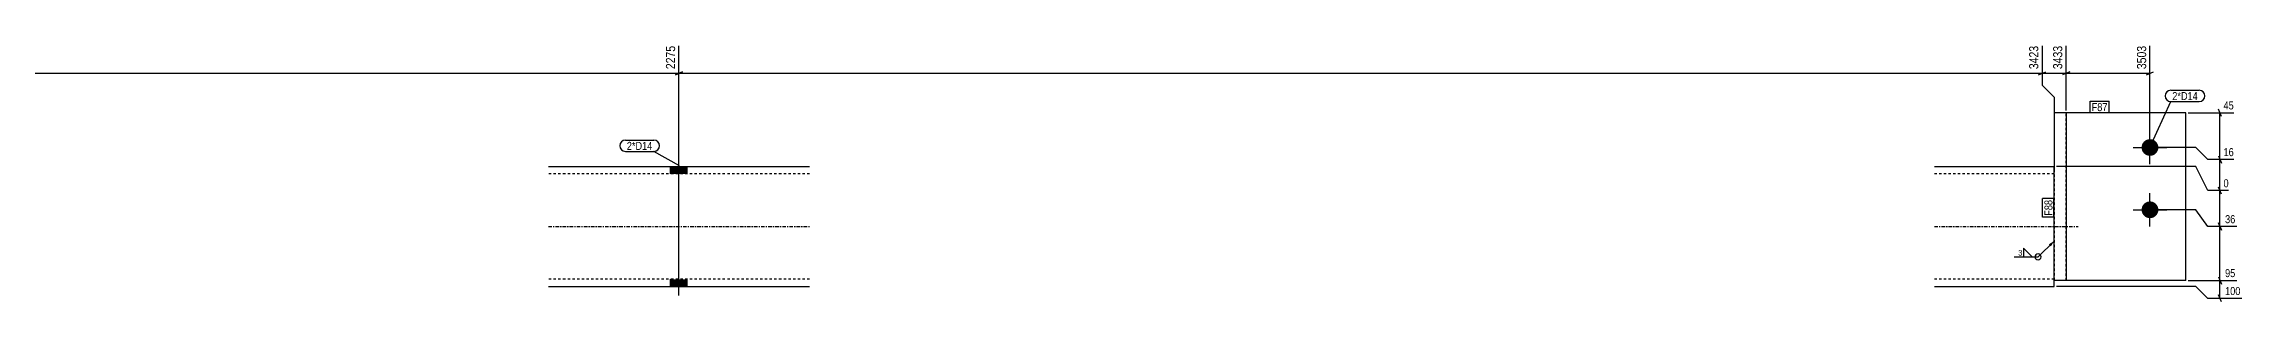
# Model space of a CAD drawing. Header units: millimetres. Extents: x 5 to 26008, y 5 to 1207.
# Drawn here: x 24173 to 26008, y 35 to 250 of the extents above; entities that cross this region are included whole.
import ezdxf

# ---------------------------------------------------------------- set-up
doc = ezdxf.new("R2010")
doc.units = ezdxf.units.MM
doc.linetypes.add('DXK_LINE_DOT2', pattern=[3.9198, 1.9599, -1.9599])
doc.linetypes.add('DXK_LINE_DOT3', pattern=[5.9187, 2.979, -0.9799, 0.9799, -0.9799])
for name, color, linetype in [('MÅLSÆTNING', 7, 'Continuous'), ('STÅL', 7, 'Continuous'), ('TEKST', 7, 'Continuous')]:
    doc.layers.add(name, color=color, linetype=linetype)
doc.styles.add('Arial Narrow', font='ARIALN.TTF', dxfattribs={"height": 0.2})

msp = doc.modelspace()

# ---------------------------------------------------------------- hatches: boundary and pattern name
at = {"layer": 'STÅL', "linetype": 'Continuous'}
for points in [[(25930.8, 171, -1), (25930.8, 157, -1)], [(24709.8, 148), (24695.8, 148), (24695.8, 142), (24709.8, 142)], [(24709.8, 148), (24695.8, 148), (24695.8, 142), (24709.8, 142)], [(25930.8, 119, -1), (25930.8, 105, -1)], [(24709.8, 54), (24695.8, 54), (24695.8, 48), (24709.8, 48)], [(24709.8, 54), (24695.8, 54), (24695.8, 48), (24709.8, 48)]]:
    msp.add_hatch(color=96, dxfattribs=at).paths.add_polyline_path(points)
at = {"layer": 'TEKST', "linetype": 'Continuous'}
msp.add_hatch(color=3, dxfattribs=at).paths.add_polyline_path([(25846.3, 83.2), (25850.8, 85.8), (25848.1, 81.4)])

# ---------------------------------------------------------------- linework, layer by layer
at = {"layer": 'MÅLSÆTNING', "color": 7, "linetype": 'Continuous'}
for p, q in [((24702.8, 160), (24702.8, 248.9)), ((24702.8, 160), (24702.8, 248.9)), ((25840.8, 248.9), (25840.8, 216)), ((25860.8, 195), (25860.8, 248.9)), ((25930.8, 166), (25930.8, 248.9)), ((22437.8, 226), (24702.8, 226)), ((24705.8, 227.2), (24699.8, 224.8)), ((24699.8, 224.8), (24705.8, 227.2)), ((24702.8, 226), (25840.8, 226)), ((25837.8, 224.8), (25843.8, 227.2)), ((25863.8, 227.2), (25857.8, 224.8)), ((25927.8, 224.8), (25933.8, 227.2)), ((25840.8, 216), (25850.8, 206)), ((25840.8, 216), (25850.8, 206)), ((25850.8, 206), (25850.8, 150)), ((25850.8, 206), (25850.8, 150)), ((25962.8, 193), (26000.7, 193)), ((25990.4, 190), (25988, 196)), ((25989.2, 154), (25989.2, 193)), ((25969.2, 148), (25852.8, 148)), ((25969.2, 148), (25852.8, 148)), ((25969.2, 164), (25932.8, 164)), ((25969.2, 164), (25932.8, 164)), ((25979.2, 154), (25969.2, 164)), ((25979.2, 154), (25969.2, 164)), ((25979.2, 128), (25969.2, 148)), ((25979.2, 128), (25969.2, 148)), ((26000.7, 154), (25979.2, 154)), ((26000.7, 154), (25979.2, 154)), ((25988, 157), (25990.4, 151)), ((25988, 157), (25990.4, 151)), ((25989.2, 128), (25989.2, 154)), ((25990.4, 125), (25988, 131)), ((25990.4, 125), (25988, 131)), ((25969.2, 112), (25932.8, 112)), ((25969.2, 112), (25932.8, 112)), ((25979.2, 98), (25969.2, 112)), ((25979.2, 98), (25969.2, 112)), ((25996.4, 128), (25979.2, 128)), ((25996.4, 128), (25979.2, 128)), ((26003.3, 98), (25979.2, 98)), ((25990.4, 95), (25988, 101)), ((25989.2, 53), (25989.2, 98)), ((25988, 56), (25990.4, 50)), ((25988, 56), (25990.4, 50)), ((25969.2, 48), (25852.8, 48)), ((25962.8, 53), (26003.3, 53)), ((25962.8, 53), (26003.3, 53)), ((25979.2, 38), (25969.2, 48)), ((26007.5, 38), (25979.2, 38)), ((25990.4, 35), (25988, 41)), ((25989.2, 38), (25989.2, 53))]:
    msp.add_line(p, q, dxfattribs=at)
at = {"layer": 'STÅL', "color": 2, "linetype": 'Continuous'}
for p, q in [((25850.8, 193), (25850.8, 145.4)), ((25860.8, 193), (25850.8, 193)), ((25960.8, 193), (25860.8, 193)), ((25860.8, 193), (25860.8, 53)), ((25960.8, 53), (25960.8, 193)), ((24593.8, 148), (24811.8, 148)), ((25750.8, 148), (25850.8, 148)), ((25850.8, 48), (25850.8, 145.4)), ((24593.8, 48), (24811.8, 48)), ((25750.8, 48), (25850.8, 48)), ((25860.8, 53), (25850.8, 53)), ((25960.8, 53), (25860.8, 53))]:
    msp.add_line(p, q, dxfattribs=at)
at = {"layer": 'STÅL', "color": 7, "linetype": 'DXK_LINE_DOT2'}
for p, q in [((25860.8, 53), (25860.8, 193)), ((25850.8, 147), (25850.8, 148)), ((25850.8, 145.4), (25850.8, 147)), ((24811.8, 142), (24593.8, 142)), ((25850.8, 142), (25750.8, 142)), ((25850.8, 145.4), (25850.8, 53)), ((24811.8, 54), (24593.8, 54)), ((25850.8, 54), (25750.8, 54)), ((25850.8, 54), (25850.8, 54.4))]:
    msp.add_line(p, q, dxfattribs=at)
at = {"layer": 'STÅL', "color": 96, "linetype": 'Continuous'}
for p, q in [((24702.8, 40.5), (24702.8, 178)), ((24702.8, 40.5), (24702.8, 178)), ((25930.8, 150), (25930.8, 178)), ((24695.8, 142), (24695.8, 148)), ((24695.8, 142), (24695.8, 148)), ((24709.8, 142), (24709.8, 148)), ((24709.8, 142), (24709.8, 148)), ((25916.8, 164), (25944.8, 164)), ((25916.8, 112), (25944.8, 112)), ((25930.8, 98), (25930.8, 126)), ((24695.8, 48), (24695.8, 54)), ((24695.8, 48), (24695.8, 54)), ((24709.8, 48), (24709.8, 54)), ((24709.8, 48), (24709.8, 54))]:
    msp.add_line(p, q, dxfattribs=at)
at = {"layer": 'STÅL', "color": 7, "linetype": 'DXK_LINE_DOT3'}
for p, q in [((24593.8, 98), (24811.8, 98)), ((25750.8, 98), (25870.8, 98))]:
    msp.add_line(p, q, dxfattribs=at)
at = {"layer": 'TEKST', "color": 3, "linetype": 'Continuous'}
msp.add_line((25850.8, 85.8), (25837.4, 72.7), dxfattribs=at)
for start, end in [(90, 270), (270, 90)]:
    msp.add_arc((25837.4, 72.7), 2.5, start, end, dxfattribs=at)

# ---------------------------------------------------------------- wipeouts: each hides what was drawn before it
at = {"color": 0}
for points in [[(25970.8, 203.6), (25970.8, 210.6), (25949.4, 210.6), (25949.4, 203.6)], [(24680.7, 162), (24680.7, 169), (24659.3, 169), (24659.3, 162)], [(25824.3, 73.3), (25824.3, 79.1), (25820.4, 79.1), (25820.4, 73.3)]]:
    msp.add_wipeout(points, dxfattribs=at).dxf.layer = 'TEKST'

# ---------------------------------------------------------------- next in the draw order: linework, layer by layer
at = {"layer": 'TEKST', "color": 3, "linetype": 'Continuous'}
for p, q in [((25832.4, 72.7), (25825.3, 79.9)), ((25825.3, 79.9), (25825.3, 72.7)), ((25817.3, 72.7), (25837.4, 72.7)), ((25825.3, 72.7), (25832.4, 72.7))]:
    msp.add_line(p, q, dxfattribs=at)

# ---------------------------------------------------------------- next in the draw order: texts
at = {"layer": 'TEKST', "color": 3, "style": 'Arial Narrow'}
msp.add_text('3', height=4.77, dxfattribs=at).set_placement((25820.8, 73.7))

# ---------------------------------------------------------------- next in the draw order: wipeouts: each hides what was drawn before it
at = {"color": 0, "linetype": 'Continuous'}
for points in [[(24701.2, 250.5), (24690, 250.5), (24690, 227.8), (24701.2, 227.8)], [(25839.2, 250.5), (25828, 250.5), (25828, 227.8), (25839.2, 227.8)], [(26002.1, 194.4), (26002.1, 204.2), (25990.8, 204.2), (25990.8, 194.4)], [(26002.1, 155.4), (26002.1, 165.2), (25990.8, 165.2), (25990.8, 155.4)], [(26003.4, 99.4), (26003.4, 109.2), (25992.1, 109.2), (25992.1, 99.4)], [(26003.4, 54.4), (26003.4, 64.2), (25992.1, 64.2), (25992.1, 54.4)]]:
    msp.add_wipeout(points, dxfattribs=at).dxf.layer = 'MÅLSÆTNING'
at = {"color": 0}
for points in [[(25970.8, 203.6), (25970.8, 210.6), (25949.4, 210.6), (25949.4, 203.6)], [(25895.4, 194.4), (25895.4, 201.4), (25882.1, 201.4), (25882.1, 194.4)], [(24680.7, 162), (24680.7, 169), (24659.3, 169), (24659.3, 162)], [(25849.4, 120.2), (25842.4, 120.2), (25842.4, 107), (25849.4, 107)]]:
    msp.add_wipeout(points, dxfattribs=at).dxf.layer = 'TEKST'

# ---------------------------------------------------------------- next in the draw order: linework, layer by layer
at = {"layer": 'MÅLSÆTNING', "color": 7, "linetype": 'Continuous'}
for p, q in [((25840.8, 248.9), (25840.8, 216)), ((25837.8, 224.8), (25843.8, 227.2)), ((25840.8, 226), (25860.8, 226)), ((25989.2, 98), (25989.2, 128)), ((26003.3, 98), (25979.2, 98)), ((25988, 101), (25990.4, 95))]:
    msp.add_line(p, q, dxfattribs=at)
at = {"layer": 'TEKST', "color": 7, "linetype": 'Continuous'}
for p, q in [((25930.8, 164), (25948.2, 202.4)), ((25948.2, 211.8), (25972, 211.8)), ((25948.2, 202.4), (25972, 202.4)), ((24658.1, 170.2), (24681.9, 170.2)), ((24658.1, 160.8), (24681.9, 160.8)), ((24703.2, 148.7), (24681.9, 160.8))]:
    msp.add_line(p, q, dxfattribs=at)
for centre, start, end in [((25948.2, 207.1), 90, 270), ((25972, 207.1), 270, 90), ((24658.1, 165.5), 90, 270), ((24681.9, 165.5), 270, 90)]:
    msp.add_arc(centre, 4.7, start, end, dxfattribs=at)

# ---------------------------------------------------------------- next in the draw order: texts
at = {"layer": 'MÅLSÆTNING', "color": 3, "linetype": 'Continuous', "style": 'Arial Narrow'}
for s, p in [('2275', (24699.6, 229.4)), ('3423', (25837.6, 229.4))]:
    msp.add_text(s, height=7.64, rotation=90.0002, dxfattribs=at).set_placement(p)
for s, p in [('45', (25992.2, 195.8)), ('16', (25992.2, 156.8)), ('36', (25993.5, 100.8))]:
    msp.add_text(s, height=6.68, dxfattribs=at).set_placement(p)
at = {"layer": 'TEKST', "color": 3, "style": 'Arial Narrow'}
for p in [(25949.4, 203.6), (24659.3, 162)]:
    msp.add_text('2*D14', height=6.68, dxfattribs=at).set_placement(p)

# ---------------------------------------------------------------- next in the draw order: wipeouts: each hides what was drawn before it
at = {"color": 0, "linetype": 'Continuous'}
msp.add_wipeout([(26007.7, 39.4), (26007.7, 49.2), (25992.1, 49.2), (25992.1, 39.4)], dxfattribs=at).dxf.layer = 'MÅLSÆTNING'
at = {"color": 0}
for points in [[(25895.4, 194.4), (25895.4, 201.4), (25882.1, 201.4), (25882.1, 194.4)], [(25849.4, 120.2), (25842.4, 120.2), (25842.4, 107), (25849.4, 107)]]:
    msp.add_wipeout(points, dxfattribs=at).dxf.layer = 'TEKST'

# ---------------------------------------------------------------- next in the draw order: linework, layer by layer
at = {"layer": 'TEKST', "color": 7, "linetype": 'Continuous'}
for p, q in [((25880.9, 202.6), (25896.6, 202.6)), ((25880.9, 193.2), (25880.9, 202.6)), ((25896.6, 193.2), (25896.6, 202.6)), ((25880.9, 193.2), (25896.6, 193.2)), ((25841.2, 105.8), (25841.2, 121.4)), ((25850.6, 121.4), (25841.2, 121.4)), ((25850.6, 105.8), (25850.6, 121.4)), ((25850.6, 105.8), (25841.2, 105.8))]:
    msp.add_line(p, q, dxfattribs=at)

# ---------------------------------------------------------------- next in the draw order: texts
at = {"layer": 'MÅLSÆTNING', "color": 3, "linetype": 'Continuous', "style": 'Arial Narrow'}
for s, p in [('95', (25993.5, 55.8)), ('100', (25993.5, 40.8))]:
    msp.add_text(s, height=6.68, dxfattribs=at).set_placement(p)
at = {"layer": 'TEKST', "color": 3, "style": 'Arial Narrow'}
msp.add_text('F87', height=6.68, dxfattribs=at).set_placement((25882.1, 194.4))
msp.add_text('F88', height=6.68, rotation=90.0002, dxfattribs=at).set_placement((25849.4, 107))

# ---------------------------------------------------------------- next in the draw order: wipeouts: each hides what was drawn before it
at = {"color": 0, "linetype": 'Continuous'}
for points in [[(25859.2, 250.5), (25848, 250.5), (25848, 227.8), (25859.2, 227.8)], [(25997.8, 129.4), (25997.8, 139.2), (25990.8, 139.2), (25990.8, 129.4)]]:
    msp.add_wipeout(points, dxfattribs=at).dxf.layer = 'MÅLSÆTNING'

# ---------------------------------------------------------------- next in the draw order: linework, layer by layer
at = {"layer": 'MÅLSÆTNING', "color": 7, "linetype": 'Continuous'}
for p, q in [((25860.8, 195), (25860.8, 248.9)), ((25863.8, 227.2), (25857.8, 224.8)), ((25860.8, 226), (25930.8, 226))]:
    msp.add_line(p, q, dxfattribs=at)

# ---------------------------------------------------------------- next in the draw order: texts
at = {"layer": 'MÅLSÆTNING', "color": 3, "linetype": 'Continuous', "style": 'Arial Narrow'}
msp.add_text('3433', height=7.64, rotation=90.0002, dxfattribs=at).set_placement((25857.6, 229.4))
msp.add_text('0', height=6.68, dxfattribs=at).set_placement((25992.2, 130.8))

# ---------------------------------------------------------------- next in the draw order: wipeouts: each hides what was drawn before it
at = {"color": 0, "linetype": 'Continuous'}
msp.add_wipeout([(25929.2, 250.5), (25918, 250.5), (25918, 227.8), (25929.2, 227.8)], dxfattribs=at).dxf.layer = 'MÅLSÆTNING'

# ---------------------------------------------------------------- next in the draw order: texts
at = {"layer": 'MÅLSÆTNING', "color": 3, "linetype": 'Continuous', "style": 'Arial Narrow'}
msp.add_text('3503', height=7.64, rotation=90.0002, dxfattribs=at).set_placement((25927.6, 229.4))

doc.saveas('drawing.dxf')
